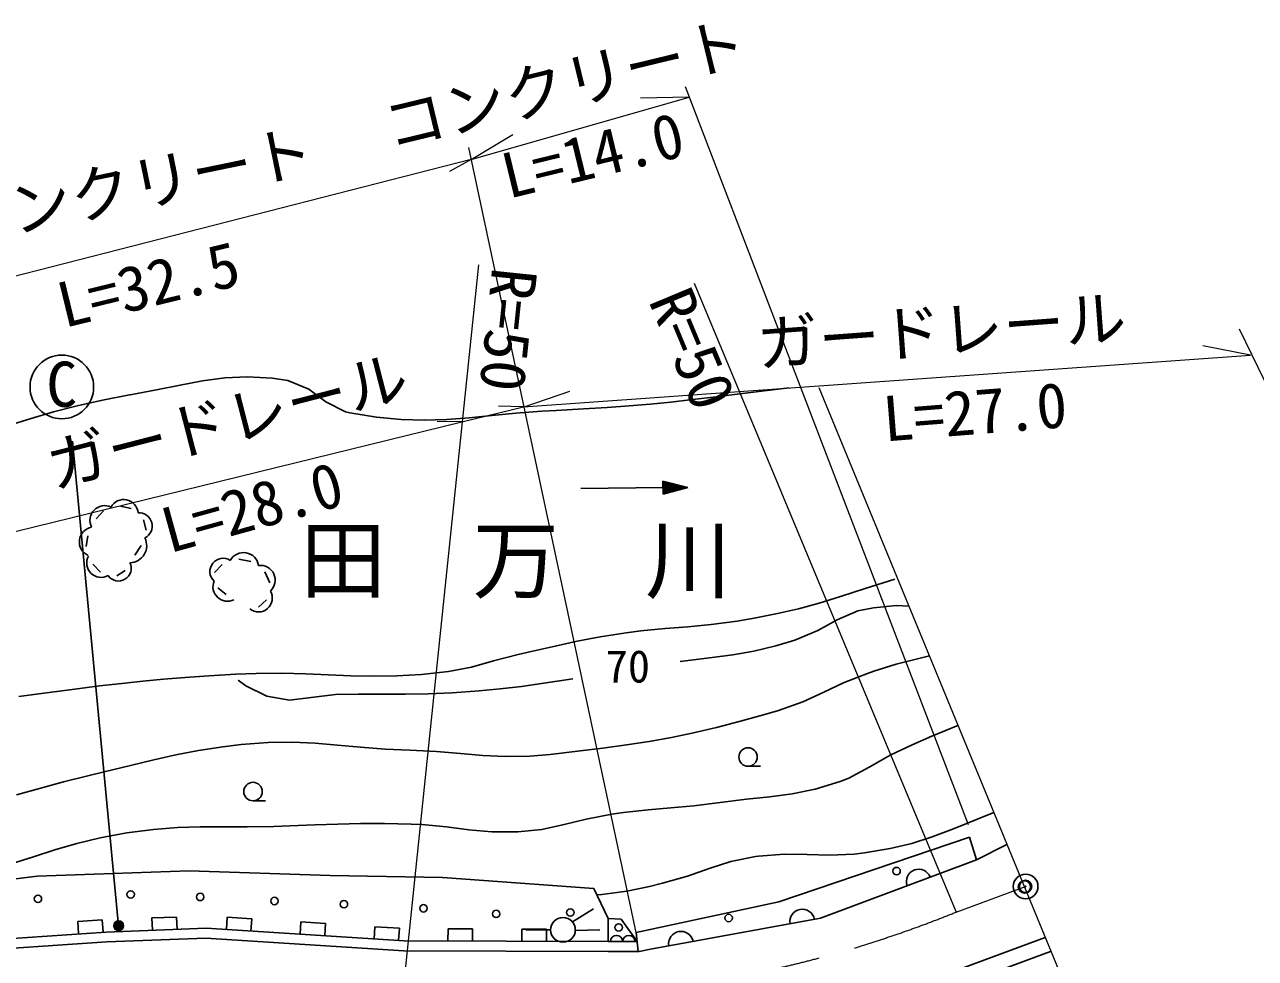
# Model space of a CAD drawing. Units: millimetres, scale not verified. Extents: x 40000 to 680000, y 20000 to 380000.
# Drawn here: x 224557 to 274458, y 294498 to 332342 of the extents above; entities that cross this region are included whole.
import ezdxf
from ezdxf.enums import TextEntityAlignment as Align

# ---------------------------------------------------------------- set-up
doc = ezdxf.new("R2010")
doc.units = ezdxf.units.MM
doc.header["$LTSCALE"] = 1000
doc.header["$PDMODE"] = 32
doc.header["$PDSIZE"] = 500
doc.linetypes.add('CHAIN', pattern=[18.5, 12, -1.5, 3.5, -1.5])
for name, color, linetype, lineweight in [('M-BGD', 7, 'Continuous', 25), ('M-BGD-HTXT', 7, 'Continuous', 13), ('M-BMK', 2, 'CHAIN', 13), ('M-BMK-SRVR', 3, 'Continuous', 25), ('M-STR-HTXT', 7, 'Continuous', 13), ('M-STR-STRC', 7, 'Continuous', 25)]:
    doc.layers.add(name, color=color, linetype=linetype, lineweight=lineweight)
doc.layers.add('M-OTRS', color=6, linetype='Continuous')
doc.styles.add('ＭＳ ゴシック', font='')
doc.styles.get('ＭＳ ゴシック').set_extended_font_data('MS Gothic')

msp = doc.modelspace()

# ---------------------------------------------------------------- linework, layer by layer
at = {"layer": 'M-BGD'}
for p, q in [((230863, 317733), (231772, 317905)), ((231772, 317905), (232669, 318025)), ((232669, 318025), (233595, 318067)), ((233595, 318067), (234595, 318007)), ((234595, 318007), (235225, 317915)), ((235225, 317915), (236079, 317567)), ((228836, 317335), (229899, 317534)), ((229899, 317534), (230863, 317733)), ((236079, 317567), (236766, 317059)), ((252596, 317257), (253664, 317388)), ((253664, 317388), (254886, 317541)), ((254886, 317541), (255553, 317625)), ((225733, 316649), (226693, 316896)), ((226693, 316896), (227715, 317124)), ((227715, 317124), (228815, 317331)), ((228815, 317331), (228836, 317335)), ((236766, 317059), (237567, 316651)), ((248183, 316825), (249073, 316890)), ((249073, 316890), (249920, 316963)), ((249920, 316963), (250763, 317047)), ((250763, 317047), (251642, 317144)), ((251642, 317144), (252596, 317257)), ((223940, 316108), (224820, 316385)), ((224820, 316385), (225733, 316649)), ((237567, 316651), (237742, 316609)), ((237742, 316609), (238821, 316432)), ((238821, 316432), (239818, 316339)), ((241670, 316343), (242576, 316408)), ((242576, 316408), (243504, 316495)), ((243504, 316495), (244479, 316588)), ((244479, 316588), (245528, 316671)), ((245528, 316671), (246115, 316705)), ((246115, 316705), (247210, 316764)), ((247210, 316764), (248183, 316825)), ((239818, 316339), (240759, 316315)), ((240759, 316315), (241670, 316343)), ((247106, 313546), (250441, 313578)), ((251441, 313587), (250438, 313841)), ((250438, 313841), (250443, 313315)), ((250639, 313790), (250439, 313788)), ((250439, 313736), (250839, 313740)), ((251040, 313689), (250440, 313683)), ((250440, 313630), (251240, 313638)), ((251441, 313587), (250441, 313578)), ((250441, 313525), (251241, 313533)), ((251042, 313478), (250442, 313473)), ((250442, 313420), (250842, 313424)), ((251441, 313587), (250443, 313315)), ((250643, 313369), (250443, 313367)), ((227756, 312639), (227463, 312310)), ((228878, 312737), (228439, 312829)), ((229486, 311846), (229374, 312277)), ((227120, 311627), (227049, 311192)), ((229026, 310845), (229284, 311233)), ((227323, 310476), (227630, 310157)), ((232562, 310459), (232257, 310139)), ((233723, 310581), (233246, 310681)), ((228295, 309998), (228638, 310223)), ((234501, 309720), (234290, 310161)), ((232386, 309511), (232726, 309247)), ((258639, 309484), (257640, 309164)), ((259838, 309870), (258639, 309484)), ((234038, 308738), (234370, 309030)), ((256765, 308898), (255940, 308671)), ((257640, 309164), (256765, 308898)), ((255089, 308472), (254138, 308285)), ((255940, 308671), (255089, 308472)), ((257506, 308222), (258346, 308577)), ((258346, 308577), (258970, 308710)), ((258970, 308710), (259912, 308793)), ((259912, 308793), (260408, 308776)), ((251448, 307937), (250532, 307867)), ((252388, 308024), (251448, 307937)), ((253449, 308168), (252388, 308024)), ((254138, 308285), (253449, 308168)), ((256715, 307791), (257506, 308222)), ((247893, 307529), (246964, 307352)), ((248953, 307695), (247893, 307529)), ((249546, 307771), (248953, 307695)), ((250532, 307867), (249546, 307771)), ((255011, 307158), (255785, 307393)), ((255785, 307393), (256715, 307791)), ((245090, 306933), (244565, 306813)), ((246064, 307157), (245090, 306933)), ((246964, 307352), (246064, 307157)), ((253277, 306794), (254128, 306942)), ((254128, 306942), (255011, 307158)), ((243569, 306551), (242682, 306305)), ((244565, 306813), (243569, 306551)), ((251131, 306536), (252323, 306672)), ((252323, 306672), (253277, 306794)), ((258986, 306136), (259900, 306416)), ((259900, 306416), (260819, 306657)), ((260819, 306657), (261240, 306757)), ((232031, 305952), (231068, 305885)), ((233121, 306017), (232031, 305952)), ((233947, 306050), (233121, 306017)), ((234982, 306056), (233947, 306050)), ((235949, 306032), (234982, 306056)), ((236873, 305992), (235949, 306032)), ((237779, 305954), (236873, 305992)), ((238695, 305932), (237779, 305954)), ((239644, 305943), (238695, 305932)), ((240653, 306002), (239644, 305943)), ((241747, 306125), (240653, 306002)), ((242682, 306305), (241747, 306125)), ((257787, 305675), (258728, 306050)), ((258728, 306050), (258986, 306136)), ((226589, 305410), (225443, 305261)), ((227591, 305537), (226589, 305410)), ((228495, 305644), (227591, 305537)), ((229345, 305735), (228495, 305644)), ((230188, 305814), (229345, 305735)), ((231068, 305885), (230188, 305814)), ((233521, 305546), (233217, 305770)), ((234380, 305127), (233521, 305546)), ((243840, 305424), (242985, 305341)), ((244701, 305521), (243840, 305424)), ((245603, 305646), (244701, 305521)), ((246782, 305831), (245603, 305646)), ((256959, 305283), (257787, 305675)), ((225443, 305261), (224323, 305113)), ((235301, 304964), (234380, 305127)), ((236181, 305073), (235301, 304964)), ((237167, 305188), (236181, 305073)), ((238086, 305203), (237167, 305188)), ((239078, 305206), (238086, 305203)), ((240004, 305206), (239078, 305206)), ((240924, 305219), (240004, 305206)), ((241898, 305259), (240924, 305219)), ((242985, 305341), (241898, 305259)), ((255122, 304545), (256113, 304898)), ((256113, 304898), (256959, 305283)), ((254613, 304396), (255122, 304545)), ((252608, 303857), (253577, 304106)), ((253577, 304106), (254613, 304396)), ((262399, 303941), (261335, 303502)), ((249880, 303293), (250781, 303455)), ((250781, 303455), (251683, 303642)), ((251683, 303642), (252608, 303857)), ((261335, 303502), (260541, 303158)), ((230692, 302748), (231604, 302923)), ((231604, 302923), (232595, 303073)), ((232595, 303073), (233339, 303162)), ((233339, 303162), (234427, 303244)), ((234427, 303244), (235413, 303255)), ((235413, 303255), (236338, 303216)), ((236338, 303216), (237246, 303144)), ((237246, 303144), (238177, 303061)), ((238177, 303061), (239173, 302983)), ((239173, 302983), (240177, 302935)), ((240177, 302935), (241259, 302878)), ((246971, 302889), (247997, 303015)), ((247997, 303015), (248960, 303147)), ((248960, 303147), (249880, 303293)), ((260541, 303158), (259674, 302746)), ((228848, 302320), (229794, 302548)), ((229794, 302548), (230692, 302748)), ((241259, 302878), (242226, 302799)), ((242226, 302799), (243140, 302725)), ((243140, 302725), (244060, 302683)), ((244060, 302683), (245047, 302699)), ((245047, 302699), (245859, 302764)), ((245859, 302764), (246971, 302889)), ((259674, 302746), (258798, 302253)), ((226134, 301649), (227179, 301915)), ((227179, 301915), (227789, 302063)), ((227789, 302063), (228848, 302320)), ((253889, 302283), (254389, 302283)), ((258798, 302253), (257974, 301807)), ((225158, 301387), (226134, 301649)), ((257623, 301665), (256604, 301352)), ((257974, 301807), (257623, 301665)), ((224234, 301130), (225158, 301387)), ((253825, 300946), (252762, 300814)), ((254774, 301045), (253825, 300946)), ((255677, 301163), (254774, 301045)), ((256604, 301352), (255677, 301163)), ((233818, 300884), (234318, 300884)), ((248840, 300406), (248360, 300339)), ((249836, 300515), (248840, 300406)), ((250753, 300594), (249836, 300515)), ((251693, 300680), (250753, 300594)), ((252754, 300813), (251693, 300680)), ((252762, 300814), (252754, 300813)), ((263219, 300154), (263851, 300415)), ((237255, 299938), (236322, 299905)), ((238174, 299960), (237255, 299938)), ((239145, 299963), (238174, 299960)), ((240234, 299942), (239145, 299963)), ((240665, 299921), (240234, 299942)), ((241659, 299824), (240665, 299921)), ((246430, 299918), (245524, 299725)), ((247329, 300141), (246430, 299918)), ((248360, 300339), (247329, 300141)), ((262221, 299746), (263219, 300154)), ((228698, 299582), (227625, 299381)), ((228706, 299583), (228698, 299582)), ((229784, 299724), (228706, 299583)), ((230755, 299798), (229784, 299724)), ((231674, 299825), (230755, 299798)), ((232595, 299829), (231674, 299825)), ((233574, 299829), (232595, 299829)), ((234665, 299847), (233574, 299829)), ((235309, 299868), (234665, 299847)), ((236322, 299905), (235309, 299868)), ((242568, 299706), (241659, 299824)), ((243496, 299620), (242568, 299706)), ((244552, 299620), (243496, 299620)), ((245524, 299725), (244552, 299620)), ((260531, 299159), (261357, 299420)), ((261357, 299420), (262221, 299746)), ((226669, 299148), (225781, 298890)), ((227625, 299381), (226669, 299148)), ((262873, 299404), (255132, 296784)), ((258606, 298773), (259647, 298949)), ((259647, 298949), (260531, 299159)), ((263149, 298487), (262873, 299404)), ((263149, 298487), (264384, 299119)), ((224911, 298616), (224009, 298332)), ((225781, 298890), (224911, 298616)), ((252310, 298141), (253186, 298418)), ((253186, 298418), (254194, 298626)), ((254194, 298626), (254306, 298641)), ((254306, 298641), (255355, 298717)), ((255355, 298717), (256286, 298705)), ((256286, 298705), (257197, 298682)), ((256825, 296125), (263149, 298487)), ((257197, 298682), (258188, 298724)), ((258188, 298724), (258606, 298773)), ((231228, 298042), (225064, 297836)), ((236947, 297861), (231228, 298042)), ((251433, 297835), (252310, 298141)), ((225064, 297836), (219066, 297048)), ((241501, 297775), (236947, 297861)), ((247629, 297325), (241501, 297775)), ((248971, 297226), (249889, 297415)), ((249889, 297415), (250423, 297542)), ((250423, 297542), (251433, 297835)), ((248213, 296108), (247629, 297325)), ((247753, 297067), (247961, 297088)), ((247961, 297088), (248971, 297226)), ((246764, 295977), (247616, 296502)), ((255132, 296784), (249358, 295548)), ((227707, 296054), (226710, 295987)), ((226710, 295987), (226743, 295488)), ((227741, 295556), (227707, 296054)), ((230720, 296173), (229720, 296135)), ((229720, 296135), (229739, 295636)), ((230739, 295674), (230720, 296173)), ((232768, 296165), (232736, 295666)), ((233766, 296101), (232768, 296165)), ((233734, 295602), (233766, 296101)), ((235762, 295973), (235730, 295474)), ((236760, 295909), (235762, 295973)), ((248744, 296082), (248213, 296108)), ((248213, 296108), (248221, 295177)), ((249391, 295181), (248744, 296082)), ((249930, 294868), (256825, 296125)), ((227870, 295564), (223880, 295295)), ((231916, 295718), (227870, 295564)), ((239948, 295203), (231916, 295718)), ((236728, 295410), (236760, 295909)), ((238756, 295781), (238724, 295282)), ((239754, 295717), (238756, 295781)), ((239722, 295218), (239754, 295717)), ((241723, 295698), (241721, 295198)), ((242723, 295694), (241723, 295698)), ((242721, 295194), (242723, 295694)), ((244723, 295688), (244721, 295188)), ((245723, 295685), (244723, 295688)), ((245885, 295652), (244885, 295652)), ((245721, 295185), (245723, 295685)), ((246884, 295623), (247884, 295648)), ((249358, 295548), (249427, 294781)), ((227891, 295164), (223913, 294897)), ((231910, 295317), (227891, 295164)), ((239934, 294803), (231910, 295317)), ((248221, 295177), (239948, 295203)), ((249391, 295181), (248221, 295177)), ((265939, 295343), (257612, 292272)), ((248221, 294777), (239934, 294803)), ((249475, 294782), (248221, 294777)), ((249475, 294782), (249930, 294868)), ((266147, 294780), (257820, 291709))]:
    msp.add_line(p, q, dxfattribs=at)
for centre, radius in [((253889, 302658), 375), ((233818, 301259), 375), ((259911, 298036), 150), ((225098, 296910), 150), ((228858, 297089), 150), ((231678, 296988), 150), ((234685, 296824), 150), ((237504, 296691), 150), ((240731, 296527), 150), ((243675, 296300), 150), ((246683, 296355), 150), ((246385, 295652), 500), ((253103, 296134), 150), ((248642, 295751), 150)]:
    msp.add_circle(centre, radius, dxfattribs=at)
for centre, radius, start, end in [((228574, 312507), 586, 5.1283, 151.2472), ((227805, 312248), 598, 64.7246, 207.2621), ((229189, 312020), 540, 296.7501, 93.248), ((227380, 311380), 604, 100.2018, 245.7775), ((228817, 311225), 690, 270.8777, 26.9792), ((233433, 310330), 614, 8.4302, 150.8539), ((227654, 310521), 581, 151.3527, 299.53), ((228365, 310308), 516, 214.6315, 26.0937), ((232606, 310177), 537, 57.1823, 226.525), ((234119, 309827), 598, 312.1621, 97.4916), ((232783, 309563), 590, 157.6348, 295.5054), ((234038, 309097), 561, 231.2132, 30.7523), ((260807, 297612), 500, 20.4804, 200.4804), ((256087, 295990), 500, 10.3327, 190.3327), ((248556, 295178), 250, 0.2094, 180.2094), ((249056, 295180), 250, 0.2094, 180.2094), ((251169, 295093), 500, 10.3327, 190.3327)]:
    msp.add_arc(centre, radius, start, end, dxfattribs=at)
at = {"layer": 'M-BGD-HTXT'}
for p, q in [((239913, 293175), (242973, 322604)), ((251698, 321869), (262330, 296376))]:
    msp.add_line(p, q, dxfattribs=at)
at = {"layer": 'M-BMK'}
msp.add_line((262330, 296376), (265143, 297413), dxfattribs=at)
msp.add_arc((244683, 339866), 46934, 264.1668, 292.0869, dxfattribs=at)
at = {"layer": 'M-BMK-SRVR'}
msp.add_circle((265143, 297413), 500, dxfattribs=at)
at = {"layer": 'M-OTRS'}
for p in [(265094, 297396), (265143, 297413), (265143, 297413), (265143, 297413), (265143, 297413)]:
    msp.add_point(p, dxfattribs=at)
at = {"layer": 'M-STR-HTXT'}
for p, q in [((242665, 326881), (251497, 329407)), ((251497, 329407), (249533, 329366)), ((251333, 329836), (262810, 299930)), ((242665, 326881), (244354, 327884)), ((249358, 295548), (242562, 327364)), ((242665, 326881), (209860, 318467)), ((242665, 326881), (241790, 326388)), ((273798, 320013), (291484, 283657)), ((244781, 316850), (274257, 318951)), ((274257, 318951), (272327, 319322)), ((244807, 316852), (246669, 317480)), ((256761, 317636), (275035, 273250)), ((244781, 316850), (243777, 316872)), ((242288, 316240), (244781, 316850)), ((221067, 311041), (242288, 316240)), ((242288, 316240), (241284, 316261))]:
    msp.add_line(p, q, dxfattribs=at)
at = {"layer": 'M-STR-STRC'}
for p, q in [((226499, 315455), (228368, 295820)), ((228199, 295927), (228199, 295714)), ((228249, 295981), (228249, 295660)), ((228299, 296008), (228299, 295633)), ((228349, 296019), (228349, 295621)), ((228399, 296018), (228399, 295623)), ((228449, 296003), (228449, 295637)), ((228499, 295971), (228499, 295669)), ((228549, 295906), (228549, 295735))]:
    msp.add_line(p, q, dxfattribs=at)
for centre, radius in [((226066, 317656), 1290), ((228368, 295820), 200)]:
    msp.add_circle(centre, radius, dxfattribs=at)

# ---------------------------------------------------------------- texts
at = {"layer": 'M-BGD', "style": 'ＭＳ ゴシック'}
for s, height, p in [('田\u3000万\u3000川', 2566, (235718, 308593)), ('70', 1320, (248117, 305279))]:
    msp.add_text(s, height=height, dxfattribs=at).set_placement(p, align=Align.BOTTOM_LEFT)
at = {"layer": 'M-BGD-HTXT', "style": 'ＭＳ ゴシック'}
for rotation, p in [(264.063, (242973, 322604)), (292.64, (249328, 320943))]:
    msp.add_text('R=50', height=1833, rotation=rotation, dxfattribs=at).set_placement(p, align=Align.BOTTOM_LEFT)
at = {"layer": 'M-STR-HTXT', "style": 'ＭＳ ゴシック'}
for s, rotation, p in [('コンクリート', 13.578, (239508, 326741)), ('L=14.0', 13.66, (244301, 324745)), ('コンクリート', 11.627, (221823, 322830)), ('L=32.5', 13.695, (226287, 319510)), ('ガードレール', 4.218, (254354, 317936)), ('ガードレール', 14.473, (225865, 312995)), ('L=27.0', 4.526, (259473, 314898)), ('L=28.0', 15.448, (230567, 310380))]:
    msp.add_text(s, height=1833, rotation=rotation, dxfattribs=at).set_placement(p, align=Align.BOTTOM_LEFT)
at = {"layer": 'M-STR-STRC', "style": 'ＭＳ ゴシック'}
msp.add_text('C', height=1833, dxfattribs=at).set_placement((225438, 316302), align=Align.BOTTOM_LEFT)

doc.saveas('drawing.dxf')
